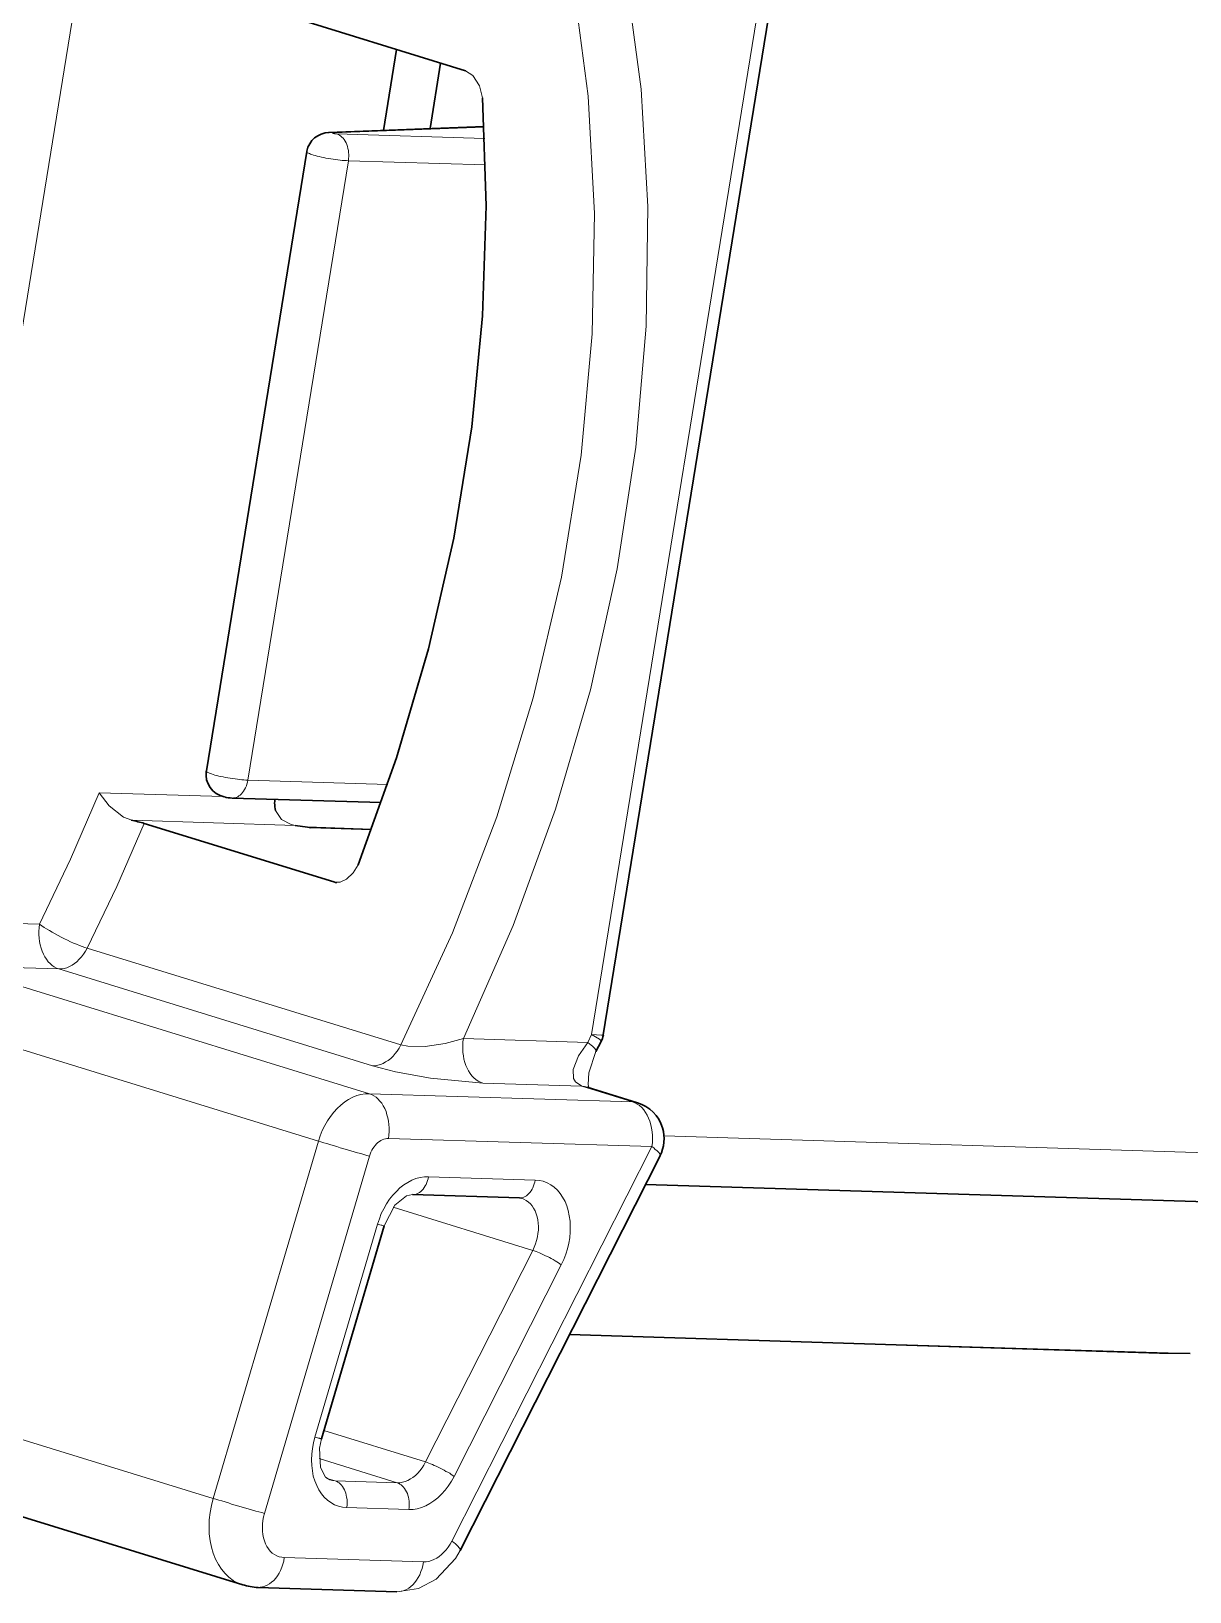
# Model space of a CAD drawing. Header units: millimetres. Extents: x 6 to 3615, y -854 to 0.
# Drawn here: x 85.349 to 88.29, y -129.678 to -125.717 of the extents above; entities that cross this region are included whole.
import ezdxf

# ---------------------------------------------------------------- set-up
doc = ezdxf.new("R2010")
doc.units = ezdxf.units.MM

msp = doc.modelspace()

# ---------------------------------------------------------------- linework, layer by layer
at = {"linetype": 'Continuous', "lineweight": 13}
for points in [[(85.7952, -125.3641), (85.5068, -125.3551), (85.0812, -127.9772)], [(86.446, -128.274), (86.7616, -128.2839), (86.7716, -128.2635), (87.2389, -125.383), (86.701, -125.3666), (86.6861, -125.46), (86.7497, -125.462)], [(86.2874, -128.2904), (86.4186, -128.006), (86.531, -127.7117), (86.6234, -127.4094), (86.695, -127.1027), (86.7447, -126.7934), (86.7731, -126.4852), (86.779, -126.1804), (86.7631, -125.8821), (86.7249, -125.5923)], [(86.446, -128.274), (86.5722, -127.9876), (86.6801, -127.6918), (86.7686, -127.389), (86.8367, -127.0818), (86.8839, -126.7735), (86.9098, -126.4658), (86.9138, -126.162), (86.8969, -125.8642), (86.8581, -125.5754)], [(86.4942, -125.8861), (86.4867, -125.8558), (86.4698, -125.8299), (86.4514, -125.818)], [(86.1153, -125.9756), (86.4987, -125.9607)], [(86.1153, -125.9756), (86.1119, -125.9746), (86.1079, -125.9741), (86.1039, -125.9741)], [(86.1153, -125.9756), (86.1148, -125.9756), (86.1143, -125.9756), (86.1143, -125.9761), (86.1148, -125.9761), (86.1153, -125.9766), (86.1158, -125.9766), (86.1163, -125.9766), (86.1168, -125.9771), (86.1173, -125.9771), (86.1178, -125.9771), (86.1183, -125.9771), (86.1188, -125.9771), (86.1198, -125.9776), (86.1203, -125.9776), (86.1208, -125.9776), (86.1213, -125.9776), (86.1218, -125.9776), (86.1223, -125.9781), (86.1228, -125.9781), (86.1238, -125.9781), (86.1243, -125.9781)], [(86.1541, -126.0462), (86.1546, -126.0407), (86.1551, -126.0357), (86.1551, -126.0303), (86.1546, -126.0248), (86.1541, -126.0198), (86.1531, -126.0149), (86.1516, -126.0099), (86.1501, -126.0049), (86.1482, -126.0004), (86.1457, -125.9965), (86.1432, -125.9925), (86.1407, -125.989), (86.1377, -125.986), (86.1347, -125.9835), (86.1313, -125.9811), (86.1283, -125.9796), (86.1243, -125.9781)], [(86.1243, -125.9781), (86.5001, -125.9895)], [(86.0487, -126.0228), (86.0487, -126.0233), (86.0497, -126.0243), (86.0507, -126.0258), (86.0527, -126.0268), (86.0552, -126.0278), (86.0582, -126.0293), (86.0616, -126.0303), (86.0656, -126.0318), (86.0701, -126.0328), (86.0751, -126.0343), (86.08, -126.0353), (86.0855, -126.0367), (86.0915, -126.0377), (86.0969, -126.0392), (86.1029, -126.0402), (86.1094, -126.0412), (86.1153, -126.0422), (86.1213, -126.0432), (86.1273, -126.0437), (86.1332, -126.0447), (86.1387, -126.0452), (86.1442, -126.0457), (86.1491, -126.0457), (86.1541, -126.0462)], [(86.5021, -126.0566), (86.1541, -126.0462), (85.8991, -127.6182), (86.254, -127.6291)], [(85.7937, -127.5948), (85.7937, -127.5958), (85.7947, -127.5968), (85.7957, -127.5978), (85.7977, -127.5988), (85.8001, -127.5998), (85.8031, -127.6013), (85.8066, -127.6023), (85.8106, -127.6038), (85.8151, -127.6053), (85.82, -127.6063), (85.825, -127.6078), (85.8305, -127.6088), (85.8364, -127.6103), (85.8419, -127.6112), (85.8484, -127.6122), (85.8543, -127.6132), (85.8603, -127.6142), (85.8663, -127.6152), (85.8722, -127.6162), (85.8782, -127.6167), (85.8837, -127.6172), (85.8891, -127.6177), (85.8941, -127.6182), (85.8991, -127.6182)], [(85.8588, -127.6639), (85.8623, -127.6634), (85.8658, -127.6629), (85.8692, -127.662), (85.8732, -127.6605), (85.8762, -127.6585), (85.8797, -127.656), (85.8827, -127.653), (85.8857, -127.6495), (85.8881, -127.646), (85.8906, -127.6421), (85.8931, -127.6376), (85.8951, -127.6331), (85.8966, -127.6281), (85.8981, -127.6232), (85.8991, -127.6182)], [(85.3701, -127.9841), (85.4491, -127.8191), (85.5217, -127.6505)], [(85.6043, -127.7201), (85.5829, -127.7122), (85.5466, -127.6838), (85.5217, -127.6505)], [(85.5217, -127.6505), (85.8359, -127.66)], [(85.9687, -127.6953), (85.9846, -127.7186), (86.0085, -127.7306), (86.0194, -127.733)], [(85.4909, -128.0448), (85.5665, -127.8882), (85.6361, -127.7281)], [(85.6043, -127.7201), (86.0194, -127.733)], [(86.0582, -127.7395), (86.0547, -127.7385), (86.0507, -127.738)], [(86.0582, -127.7395), (86.2128, -127.7445)], [(86.1785, -127.833), (86.1665, -127.8539), (86.1496, -127.8698), (86.1332, -127.8772), (86.1248, -127.8777)], [(86.1332, -127.8772), (86.1173, -127.8767)], [(85.1056, -127.9762), (85.3701, -127.9841)], [(85.3701, -127.9841), (85.3691, -127.9931), (85.3686, -128.0015), (85.3686, -128.0105), (85.3691, -128.0194), (85.3701, -128.0279), (85.3716, -128.0363), (85.3741, -128.0448), (85.3766, -128.0522), (85.38, -128.0597), (85.3835, -128.0666), (85.3875, -128.0731), (85.392, -128.0791), (85.3969, -128.084), (85.4024, -128.0885), (85.4074, -128.0925), (85.4134, -128.0955), (85.4193, -128.0975)], [(85.3701, -127.9841), (85.3756, -127.9881), (85.3815, -127.9921), (85.388, -127.996), (85.395, -128), (85.4024, -128.0045), (85.4099, -128.0085), (85.4173, -128.0129), (85.4253, -128.0169), (85.4332, -128.0209), (85.4412, -128.0244), (85.4487, -128.0284), (85.4566, -128.0318), (85.4641, -128.0348), (85.4715, -128.0378), (85.4785, -128.0403), (85.4849, -128.0428), (85.4909, -128.0448)], [(85.4193, -128.0975), (85.4258, -128.0975), (85.4327, -128.0965), (85.4392, -128.0945), (85.4462, -128.0915), (85.4526, -128.088), (85.4591, -128.084), (85.4651, -128.0791), (85.471, -128.0731), (85.477, -128.0666), (85.482, -128.0602), (85.4869, -128.0527), (85.4909, -128.0448)], [(85.4909, -128.0448), (86.2874, -128.2904)], [(85.8111, -129.4413), (84.5657, -129.0575), (84.8545, -128.0751), (84.9187, -128.095), (84.8968, -128.1701), (86.0781, -128.5345), (85.8111, -129.4413)], [(86.4952, -128.3873), (86.7467, -128.3953), (86.8755, -128.435), (86.2073, -128.4142), (85.1543, -128.0895), (85.4193, -128.0975), (86.2153, -128.3431)], [(86.2153, -128.3431), (86.2217, -128.3431), (86.2287, -128.3421), (86.2352, -128.3401), (86.2421, -128.3371), (86.2486, -128.3336), (86.255, -128.3296), (86.2615, -128.3247), (86.2675, -128.3187), (86.2729, -128.3122), (86.2779, -128.3058), (86.2829, -128.2983), (86.2874, -128.2904)], [(86.446, -128.274), (86.3997, -128.2869), (86.349, -128.2943), (86.3053, -128.2938), (86.2874, -128.2904)], [(86.446, -128.274), (86.445, -128.2829), (86.4445, -128.2919), (86.4445, -128.3003), (86.445, -128.3093), (86.446, -128.3177), (86.4474, -128.3262), (86.4499, -128.3346), (86.4524, -128.3426), (86.4559, -128.3495), (86.4594, -128.3565), (86.4634, -128.3629), (86.4678, -128.3689), (86.4728, -128.3739), (86.4778, -128.3784), (86.4832, -128.3823), (86.4892, -128.3853), (86.4952, -128.3873)], [(86.7616, -128.2839), (86.7378, -128.3177), (86.7249, -128.3525), (86.7259, -128.3754), (86.7308, -128.3843), (86.7467, -128.3953)], [(86.7825, -128.3073), (86.783, -128.3058), (86.7825, -128.3043), (86.7815, -128.3023), (86.7795, -128.2998), (86.7771, -128.2968), (86.7741, -128.2938), (86.7706, -128.2909), (86.7661, -128.2874), (86.7616, -128.2839)], [(86.8009, -128.265), (86.8009, -128.2655), (86.8004, -128.2655), (86.7994, -128.266), (86.7969, -128.266), (86.7716, -128.2635)], [(86.7955, -128.2819), (86.7955, -128.2814), (86.7955, -128.2804), (86.7945, -128.2794), (86.7915, -128.2759), (86.7716, -128.2635)], [(86.7825, -128.3073), (86.7641, -128.361), (86.7626, -128.3908), (86.7646, -128.3987)], [(86.4952, -128.3873), (86.3629, -128.3744), (86.2739, -128.3585), (86.2153, -128.3431)], [(86.2073, -128.4142), (86.1969, -128.4147), (86.1859, -128.4161), (86.1755, -128.4191), (86.1651, -128.4231), (86.1546, -128.4286), (86.1447, -128.435), (86.1347, -128.443), (86.1253, -128.4514), (86.1168, -128.4614), (86.1084, -128.4718), (86.1009, -128.4833), (86.094, -128.4952), (86.0875, -128.5076), (86.0825, -128.521), (86.0781, -128.5345)], [(86.256, -128.5275), (86.257, -128.5191), (86.258, -128.5101), (86.258, -128.5012), (86.257, -128.4922), (86.256, -128.4838), (86.2545, -128.4753), (86.2521, -128.4674), (86.2496, -128.4594), (86.2466, -128.4519), (86.2426, -128.445), (86.2386, -128.4385), (86.2342, -128.433), (86.2292, -128.4276), (86.2242, -128.4231), (86.2188, -128.4196), (86.2128, -128.4166), (86.2073, -128.4142)], [(86.7602, -128.3973), (86.7537, -128.3958), (86.7467, -128.3953)], [(86.8884, -128.437), (86.882, -128.4355), (86.8755, -128.435)], [(86.9242, -128.5484), (86.9257, -128.5389), (86.9262, -128.5295), (86.9262, -128.5205), (86.9252, -128.5111), (86.9237, -128.5017), (86.9217, -128.4932), (86.9192, -128.4843), (86.9163, -128.4763), (86.9128, -128.4688), (86.9083, -128.4619), (86.9038, -128.4554), (86.8989, -128.4495), (86.8934, -128.4445), (86.8874, -128.4405), (86.8815, -128.4375), (86.8755, -128.435)], [(86.0781, -128.5345), (86.0845, -128.5365), (86.0915, -128.5389), (86.0994, -128.5409), (86.1074, -128.5434), (86.1158, -128.5459), (86.1248, -128.5484), (86.1332, -128.5514), (86.1427, -128.5539), (86.1516, -128.5563), (86.1606, -128.5593), (86.169, -128.5618), (86.1775, -128.5643), (86.1859, -128.5663), (86.1934, -128.5688), (86.2009, -128.5708), (86.2078, -128.5728)], [(86.256, -128.5275), (86.2521, -128.5275), (86.2481, -128.5285), (86.2441, -128.5295), (86.2401, -128.531), (86.2366, -128.533), (86.2327, -128.5355), (86.2292, -128.5384), (86.2257, -128.5414), (86.2222, -128.5454), (86.2192, -128.5494), (86.2163, -128.5534), (86.2138, -128.5578), (86.2113, -128.5628), (86.2093, -128.5678), (86.2078, -128.5728)], [(86.4166, -129.5502), (86.9242, -128.5484), (86.256, -128.5275)], [(88.4679, -128.5683), (86.9555, -128.5215)], [(86.2078, -128.5728), (85.9408, -129.4796)], [(86.9456, -128.5718), (86.9456, -128.5703), (86.9456, -128.5688), (86.9441, -128.5663), (86.9426, -128.5643), (86.9401, -128.5613), (86.9371, -128.5583), (86.9332, -128.5554), (86.9292, -128.5519), (86.9242, -128.5484)], [(86.3575, -128.625), (86.347, -128.625), (86.3361, -128.6269), (86.3256, -128.6294), (86.3152, -128.6339), (86.3048, -128.6394), (86.2948, -128.6458), (86.2849, -128.6533), (86.2759, -128.6622), (86.267, -128.6717), (86.2585, -128.6821), (86.2511, -128.6936), (86.2441, -128.706), (86.2376, -128.7184), (86.2327, -128.7318), (86.2282, -128.7453)], [(86.3172, -128.6702), (86.3207, -128.6702), (86.3241, -128.6697), (86.3276, -128.6682), (86.3311, -128.6667), (86.3346, -128.6647), (86.3381, -128.6622), (86.3411, -128.6593), (86.344, -128.6563), (86.3465, -128.6523), (86.349, -128.6483), (86.3515, -128.6443), (86.3535, -128.6399), (86.355, -128.6349), (86.3565, -128.6299), (86.3575, -128.625)], [(86.3575, -128.625), (86.6284, -128.6334)], [(86.5881, -128.6786), (86.5916, -128.6786), (86.5951, -128.6781), (86.5991, -128.6767), (86.6026, -128.6752), (86.606, -128.6732), (86.609, -128.6707), (86.612, -128.6677), (86.615, -128.6647), (86.618, -128.6607), (86.6205, -128.6568), (86.6224, -128.6528), (86.6244, -128.6478), (86.6259, -128.6433), (86.6274, -128.6384), (86.6284, -128.6334)], [(86.6945, -128.8487), (86.701, -128.8353), (86.706, -128.8218), (86.7104, -128.8079), (86.7134, -128.7935), (86.7159, -128.7796), (86.7174, -128.7652), (86.7174, -128.7512), (86.7169, -128.7373), (86.7149, -128.7239), (86.7124, -128.711), (86.7085, -128.699), (86.704, -128.6876), (86.698, -128.6772), (86.6915, -128.6672), (86.6846, -128.6588), (86.6766, -128.6513), (86.6677, -128.6453), (86.6587, -128.6404), (86.6488, -128.6364), (86.6388, -128.6344), (86.6284, -128.6334)], [(86.3172, -128.6702), (86.3018, -128.6737), (86.2719, -128.697), (86.2446, -128.7492)], [(86.6224, -128.8119), (86.6259, -128.8039), (86.6294, -128.7955), (86.6319, -128.7865), (86.6339, -128.7776), (86.6354, -128.7691), (86.6364, -128.7602), (86.6364, -128.7512), (86.6359, -128.7428), (86.6349, -128.7343), (86.6334, -128.7264), (86.6309, -128.7189), (86.6279, -128.7115), (86.6244, -128.705), (86.6205, -128.699), (86.616, -128.6936), (86.611, -128.6891), (86.6055, -128.6851), (86.5996, -128.6821), (86.5936, -128.6796)], [(86.2675, -128.7025), (86.6224, -128.8119), (86.35, -129.3488), (86.0915, -129.2693)], [(86.2282, -128.7453), (86.0691, -129.2857)], [(86.2282, -128.7453), (86.2312, -128.7463), (86.2342, -128.7468), (86.2371, -128.7478), (86.2391, -128.7482), (86.2411, -128.7487), (86.2426, -128.7492), (86.2436, -128.7492), (86.2441, -128.7492), (86.2446, -128.7492)], [(86.6945, -128.8487), (86.6911, -128.8462), (86.6876, -128.8432), (86.6831, -128.8407), (86.6786, -128.8382), (86.6741, -128.8353), (86.6692, -128.8328), (86.6642, -128.8303), (86.6592, -128.8278), (86.6543, -128.8253), (86.6493, -128.8228), (86.6443, -128.8203), (86.6393, -128.8183), (86.6349, -128.8164), (86.6304, -128.8149), (86.6259, -128.8134), (86.6224, -128.8119)], [(86.6945, -128.8487), (86.4226, -129.3856)], [(86.7159, -129.0252), (88.2899, -129.0739), (88.2134, -129.0724)], [(86.0691, -129.2857), (86.0656, -129.3001), (86.0626, -129.3145), (86.0612, -129.3289), (86.0607, -129.3433), (86.0612, -129.3578), (86.0626, -129.3712), (86.0651, -129.3846), (86.0691, -129.397), (86.0736, -129.4085), (86.079, -129.4194), (86.0855, -129.4294), (86.093, -129.4383), (86.1009, -129.4458), (86.1099, -129.4522), (86.1188, -129.4577), (86.1288, -129.4612), (86.1392, -129.4637), (86.1496, -129.4647)], [(86.0691, -129.2857), (86.0726, -129.2867), (86.0756, -129.2877), (86.0781, -129.2882), (86.0805, -129.2887), (86.082, -129.2892), (86.0835, -129.2897), (86.0845, -129.2902), (86.0855, -129.2902)], [(86.1074, -129.3946), (86.0964, -129.3871), (86.0835, -129.3627), (86.0805, -129.3135), (86.0855, -129.2902)], [(86.0795, -129.3404), (86.2779, -129.4015), (86.1203, -129.397), (86.0994, -129.3906)], [(86.2779, -129.4015), (86.2849, -129.4015), (86.2913, -129.4005), (86.2983, -129.3985), (86.3048, -129.396), (86.3117, -129.3921), (86.3177, -129.3881), (86.3241, -129.3831), (86.3301, -129.3772), (86.3356, -129.3712), (86.3411, -129.3642), (86.3455, -129.3568), (86.35, -129.3488)], [(86.4226, -129.3856), (86.4191, -129.3831), (86.4151, -129.3806), (86.4112, -129.3777), (86.4067, -129.3752), (86.4017, -129.3727), (86.3972, -129.3697), (86.3923, -129.3672), (86.3873, -129.3647), (86.3823, -129.3622), (86.3768, -129.3598), (86.3719, -129.3578), (86.3674, -129.3553), (86.3624, -129.3538), (86.358, -129.3518), (86.354, -129.3503), (86.35, -129.3488)], [(86.1074, -129.3946), (86.1138, -129.396), (86.1203, -129.3965)], [(86.1496, -129.4647), (86.1506, -129.4597), (86.1506, -129.4542), (86.1506, -129.4492), (86.1506, -129.4438), (86.1496, -129.4383), (86.1487, -129.4333), (86.1477, -129.4284), (86.1457, -129.4239), (86.1442, -129.4194), (86.1417, -129.4154), (86.1392, -129.4115), (86.1367, -129.408), (86.1337, -129.405), (86.1308, -129.402), (86.1273, -129.4), (86.1238, -129.398), (86.1203, -129.397)], [(86.3072, -129.4696), (86.3082, -129.4647), (86.3087, -129.4592), (86.3087, -129.4537), (86.3082, -129.4487), (86.3077, -129.4433), (86.3067, -129.4383), (86.3053, -129.4333), (86.3038, -129.4289), (86.3018, -129.4244), (86.2993, -129.4204), (86.2968, -129.4164), (86.2943, -129.4129), (86.2913, -129.41), (86.2884, -129.407), (86.2849, -129.405), (86.2814, -129.403), (86.2779, -129.4015)], [(86.3072, -129.4696), (86.3182, -129.4696), (86.3291, -129.4676), (86.3396, -129.4647), (86.3505, -129.4602), (86.3609, -129.4547), (86.3714, -129.4478), (86.3813, -129.4398), (86.3908, -129.4308), (86.3997, -129.4209), (86.4077, -129.41), (86.4156, -129.398), (86.4226, -129.3856)], [(85.8111, -129.4413), (85.8066, -129.4592), (85.8031, -129.4776), (85.8011, -129.4955), (85.8006, -129.5139), (85.8011, -129.5313), (85.8031, -129.5487), (85.8066, -129.5651), (85.8111, -129.5805), (85.817, -129.5954), (85.824, -129.6088), (85.832, -129.6213), (85.8409, -129.6322), (85.8509, -129.6416), (85.8618, -129.6501), (85.8737, -129.6566), (85.8862, -129.661)], [(85.8111, -129.4413), (85.818, -129.4433), (85.825, -129.4458), (85.8325, -129.4478), (85.8409, -129.4502), (85.8494, -129.4527), (85.8578, -129.4557), (85.8668, -129.4582), (85.8757, -129.4607), (85.8847, -129.4637), (85.8936, -129.4661), (85.9026, -129.4686), (85.911, -129.4711), (85.9195, -129.4736), (85.9269, -129.4756), (85.9344, -129.4776), (85.9408, -129.4796)], [(85.9408, -129.4796), (85.9388, -129.4885), (85.9369, -129.4975), (85.9359, -129.5069), (85.9359, -129.5159), (85.9359, -129.5243), (85.9369, -129.5333), (85.9388, -129.5412), (85.9408, -129.5492), (85.9438, -129.5566), (85.9473, -129.5631), (85.9513, -129.5696), (85.9558, -129.575), (85.9607, -129.58), (85.9662, -129.584), (85.9722, -129.587), (85.9786, -129.5894), (85.9851, -129.5909), (85.9915, -129.5914)], [(86.3072, -129.4696), (86.1496, -129.4647)], [(86.3445, -129.6024), (86.3515, -129.6024), (86.358, -129.6014), (86.3649, -129.5994), (86.3714, -129.5969), (86.3783, -129.5929), (86.3843, -129.5889), (86.3908, -129.584), (86.3967, -129.578), (86.4022, -129.572), (86.4077, -129.5651), (86.4121, -129.5576), (86.4166, -129.5502)], [(86.4375, -129.5735), (86.438, -129.572), (86.4375, -129.5701), (86.4365, -129.5681), (86.4345, -129.5656), (86.4325, -129.5631), (86.429, -129.5601), (86.4256, -129.5571), (86.4216, -129.5536), (86.4166, -129.5502)], [(85.9244, -129.6675), (85.9304, -129.667), (85.9364, -129.666), (85.9423, -129.6645), (85.9483, -129.6615), (85.9538, -129.6585), (85.9592, -129.6541), (85.9647, -129.6496), (85.9697, -129.6441), (85.9741, -129.6377), (85.9781, -129.6312), (85.9816, -129.6242), (85.9851, -129.6163), (85.9876, -129.6083), (85.9901, -129.6004), (85.9915, -129.5914)], [(85.9915, -129.5914), (86.3445, -129.6024)], [(86.2774, -129.6784), (86.3321, -129.67), (86.3768, -129.6461), (86.4261, -129.5939), (86.4375, -129.5735)], [(86.2774, -129.6784), (86.2834, -129.6779), (86.2898, -129.6769), (86.2958, -129.6754), (86.3013, -129.6725), (86.3072, -129.6695), (86.3127, -129.665), (86.3177, -129.6605), (86.3227, -129.6551), (86.3271, -129.6486), (86.3311, -129.6421), (86.3351, -129.6352), (86.3381, -129.6272), (86.3411, -129.6193), (86.343, -129.6113), (86.3445, -129.6024)]]:
    msp.add_lwpolyline(points, dxfattribs=at)
at = {"linetype": 'Continuous', "lineweight": 30}
for points in [[(87.2692, -125.3785), (86.8009, -128.265)], [(85.9697, -125.6693), (86.4514, -125.818)], [(86.2759, -125.7638), (86.2431, -125.9691)], [(86.3883, -125.7986), (86.3614, -125.9642)], [(86.1785, -127.833), (86.2764, -127.5615), (86.3575, -127.2846), (86.4216, -127.0042), (86.4673, -126.7218), (86.4947, -126.4399), (86.5036, -126.1605), (86.4942, -125.8861)], [(86.1039, -125.9741), (86.4987, -125.9592)], [(86.0487, -126.0228), (85.7937, -127.5948)], [(85.8588, -127.6639), (86.2376, -127.6754)], [(85.9677, -127.6669), (85.9672, -127.6719), (85.9667, -127.6769), (85.9672, -127.6813), (85.9672, -127.6863), (85.9682, -127.6908), (85.9692, -127.6953)], [(85.6361, -127.7281), (86.1173, -127.8767)], [(86.0194, -127.733), (86.0507, -127.738)], [(86.2128, -127.7435), (86.0507, -127.738), (86.0582, -127.7395)], [(86.7825, -128.3073), (86.7955, -128.2819)], [(86.8884, -128.437), (86.7602, -128.3973)], [(86.4375, -129.5735), (86.9456, -128.5718)], [(88.3605, -128.6896), (86.9083, -128.6448)], [(86.3172, -128.6702), (86.5881, -128.6786), (86.5936, -128.6796)], [(86.2446, -128.7492), (86.0855, -129.2902)], [(86.7154, -129.0257), (88.2134, -129.0724), (88.2909, -129.0739)], [(85.8862, -129.661), (84.6408, -129.2767)], [(85.9244, -129.6675), (86.2774, -129.6784)]]:
    msp.add_lwpolyline(points, dxfattribs=at)
for centre, radius, start, end in [((86.1059, -126.0328), 0.0582, 91, 169), ((85.8513, -127.6033), 0.0587, 172, -102), ((85.8643, -127.561), 0.1029, -104, -93), ((85.5013, -128.1979), 0.4887, 74, 78), ((86.1258, -127.8534), 0.0249, -110, -92), ((86.7259, -128.2491), 0.0771, -26, -12), ((86.8601, -128.5285), 0.0955, 17, 73), ((86.8576, -128.528), 0.0979, -27, 16), ((85.9379, -129.4791), 0.1889, -106, -94)]:
    msp.add_arc(centre, radius, start, end, dxfattribs=at)

doc.saveas('drawing.dxf')
